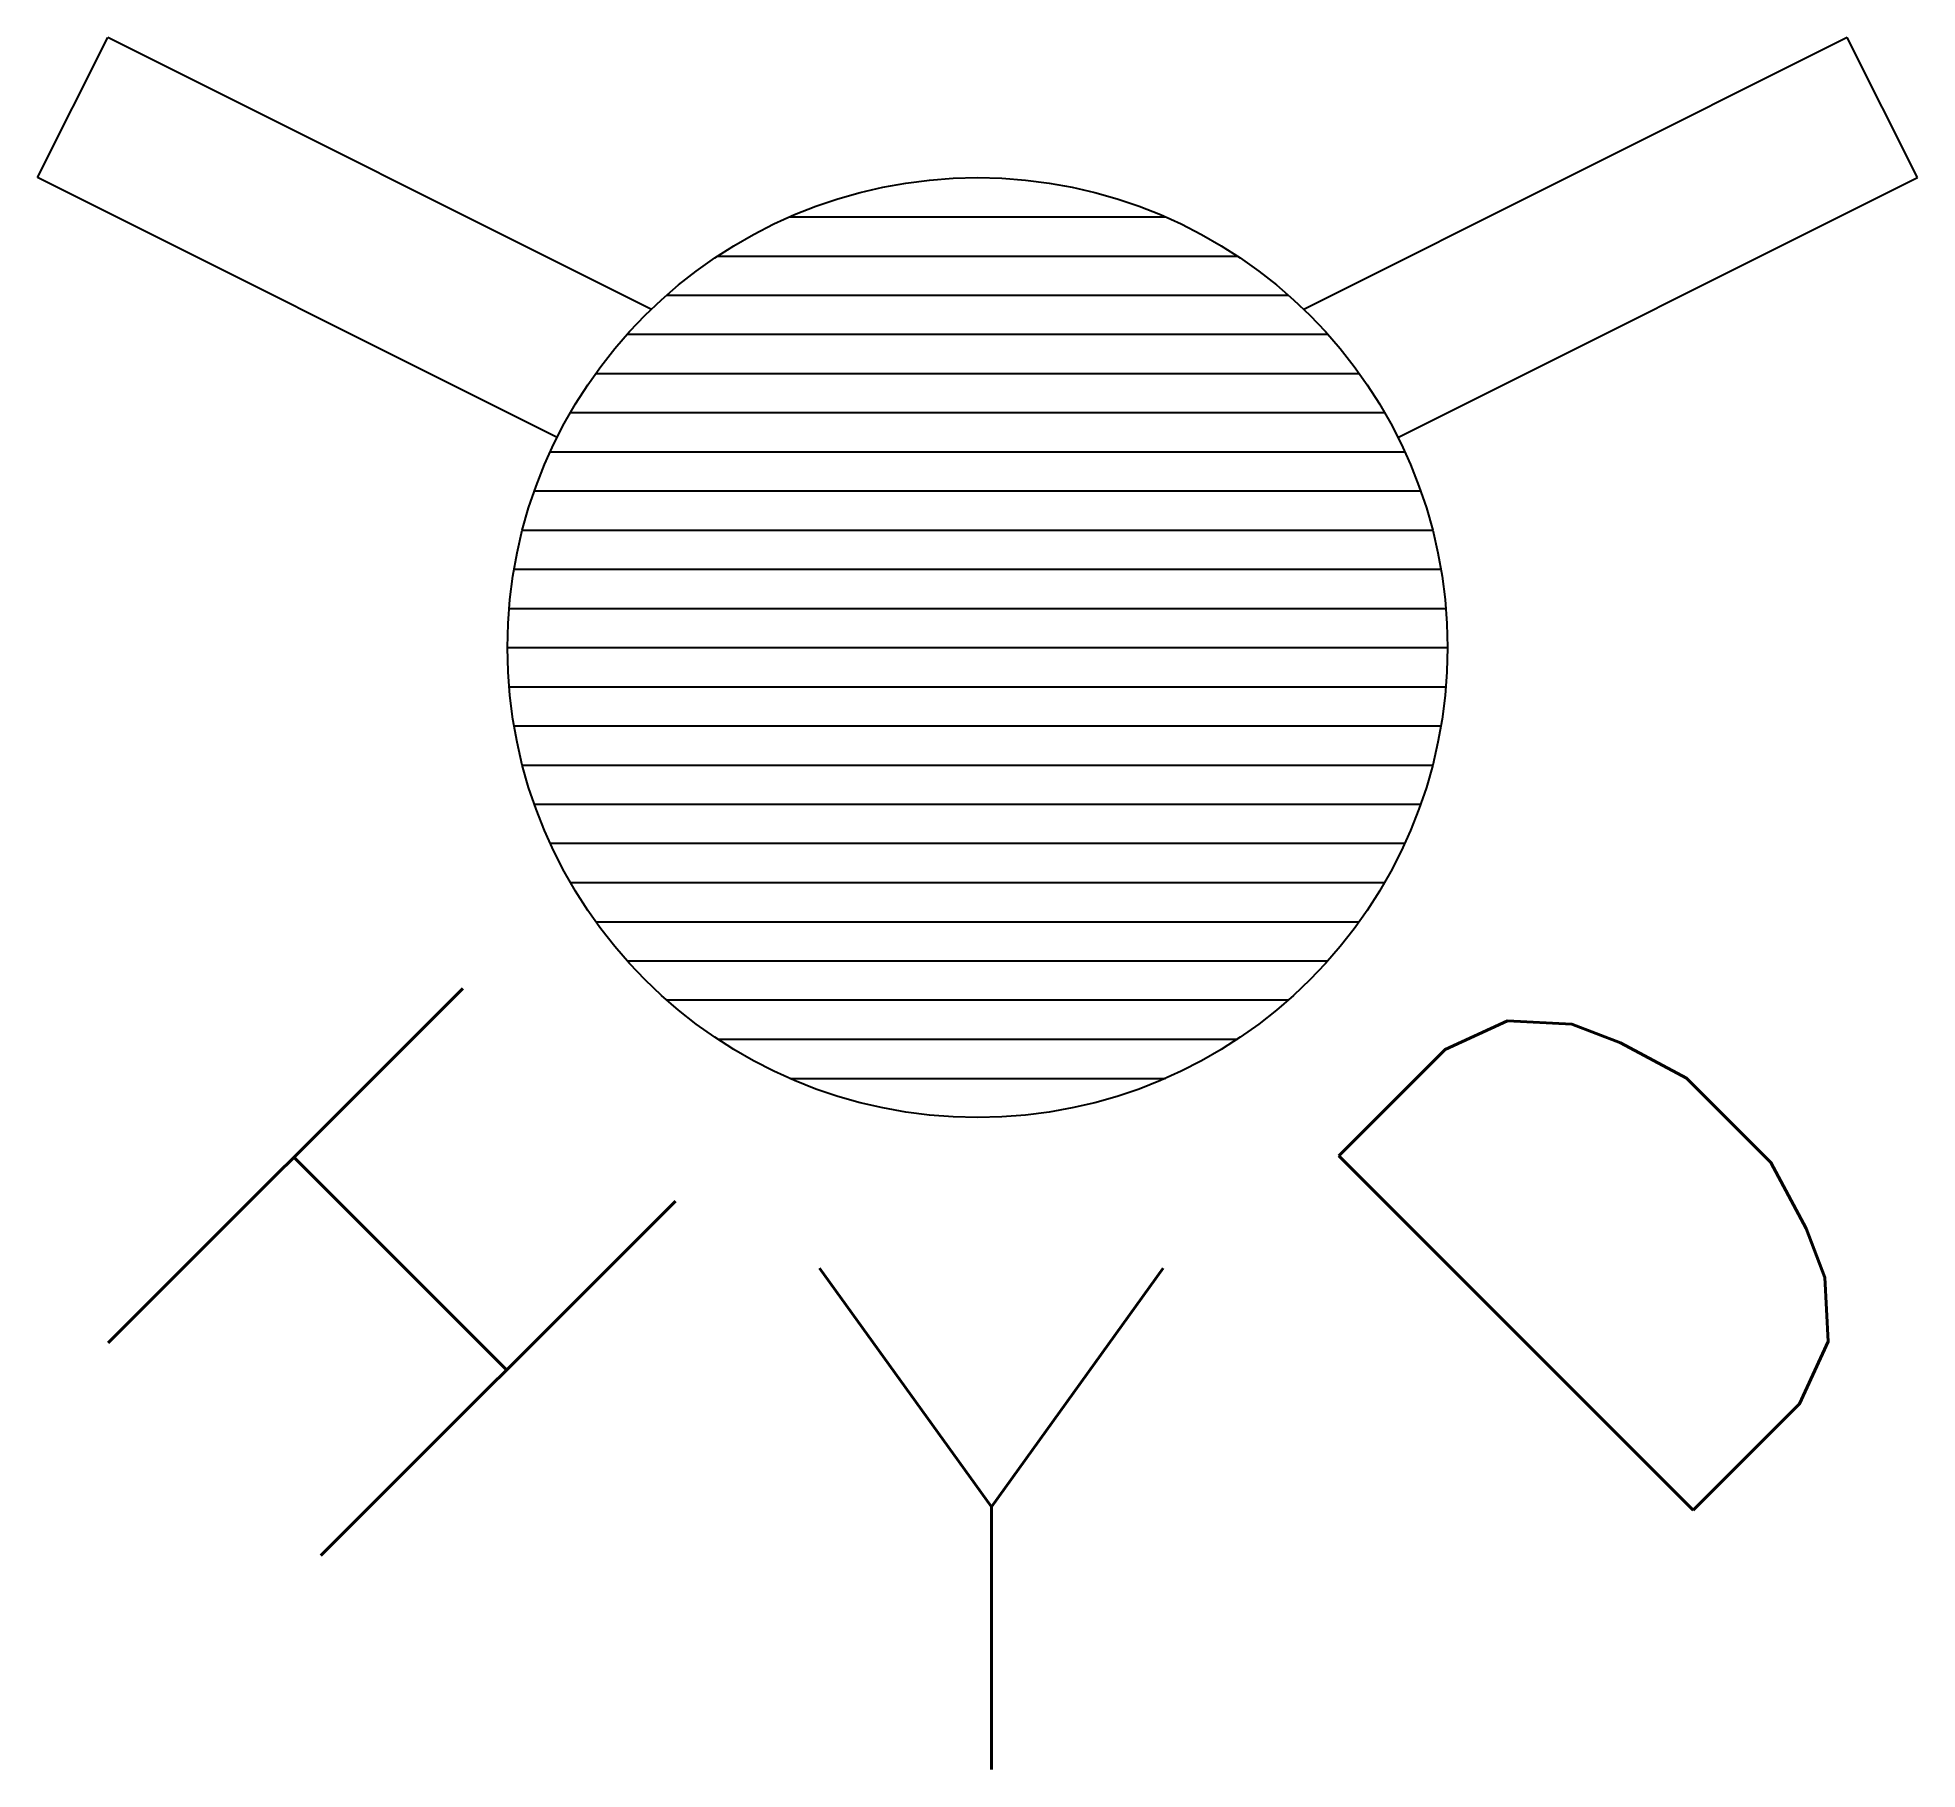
# Model space of a CAD drawing. Header units: feet. Extents: x -0.094 to 0.094, y -0.112 to 0.061.
import ezdxf
from ezdxf.enums import TextEntityAlignment as Align

# ---------------------------------------------------------------- set-up
doc = ezdxf.new("R2010")
doc.units = ezdxf.units.FT
doc.header["$MEASUREMENT"] = 0
doc.styles.add('SHR', font='SIMPLEX', dxfattribs={"height": 0.75})

# ---------------------------------------------------------------- blocks, each defined once
blk = doc.blocks.new('*X1')
for p, q in [((69.4751, 23.0938), (69.7749, 23.0938)), ((69.4177, 23.0625), (69.8323, 23.0625)), ((69.377, 23.0312), (69.873, 23.0312)), ((69.3455, 23), (69.9045, 23)), ((69.3204, 22.9688), (69.9296, 22.9688)), ((69.3002, 22.9375), (69.9498, 22.9375)), ((69.2841, 22.9062), (69.9659, 22.9062)), ((69.2714, 22.875), (69.9786, 22.875)), ((69.2619, 22.8438), (69.9881, 22.8438)), ((69.2552, 22.8125), (69.9948, 22.8125)), ((69.2513, 22.7812), (69.9987, 22.7812)), ((69.25, 22.75), (70, 22.75)), ((69.2513, 22.7188), (69.9987, 22.7188)), ((69.2552, 22.6875), (69.9948, 22.6875)), ((69.2619, 22.6562), (69.9881, 22.6562)), ((69.2714, 22.625), (69.9786, 22.625)), ((69.2841, 22.5938), (69.9659, 22.5938)), ((69.3002, 22.5625), (69.9498, 22.5625)), ((69.3204, 22.5312), (69.9296, 22.5312)), ((69.3455, 22.5), (69.9045, 22.5)), ((69.377, 22.4688), (69.873, 22.4688)), ((69.4177, 22.4375), (69.8323, 22.4375)), ((69.4751, 22.4062), (69.7749, 22.4062))]:
    blk.add_line(p, q)

msp = doc.modelspace()

# ---------------------------------------------------------------- linework, layer by layer
at = {"color": 0, "linetype": 'ByBlock', "lineweight": -2}
for p, q in [((-0.09375, 0.04688), (-0.08676, 0.06085)), ((-0.03253, 0.03374), (-0.08676, 0.06085)), ((0.08676, 0.06085), (0.03255, 0.03374)), ((0.09375, 0.04688), (0.08676, 0.06085)), ((-0.04193, 0.02096), (-0.09375, 0.04688)), ((0.04193, 0.02096), (0.09375, 0.04688))]:
    msp.add_line(p, q, dxfattribs=at)
msp.add_circle((0, 0), 0.04688, dxfattribs=at)

# ---------------------------------------------------------------- block references
at = {"color": 0, "linetype": 'ByBlock', "lineweight": -2, "xscale": 0.125, "yscale": 0.125, "zscale": 0.125}
msp.add_blockref('*X1', (-8.70312, -2.84375), dxfattribs=at)

# ---------------------------------------------------------------- texts
at = {"color": 0, "linetype": 'ByBlock', "lineweight": -2, "style": 'SHR'}
for s, rotation, p in [('H', 315, (-0.0761, -0.07997)), ('D', 45, (0.08124, -0.07621))]:
    msp.add_text(s, height=0.05, rotation=rotation, dxfattribs=at).set_placement(p, align=Align.CENTER)
msp.add_text('Y', height=0.05, dxfattribs=at).set_placement((0.00139, -0.11191), align=Align.CENTER)

doc.saveas('drawing.dxf')
